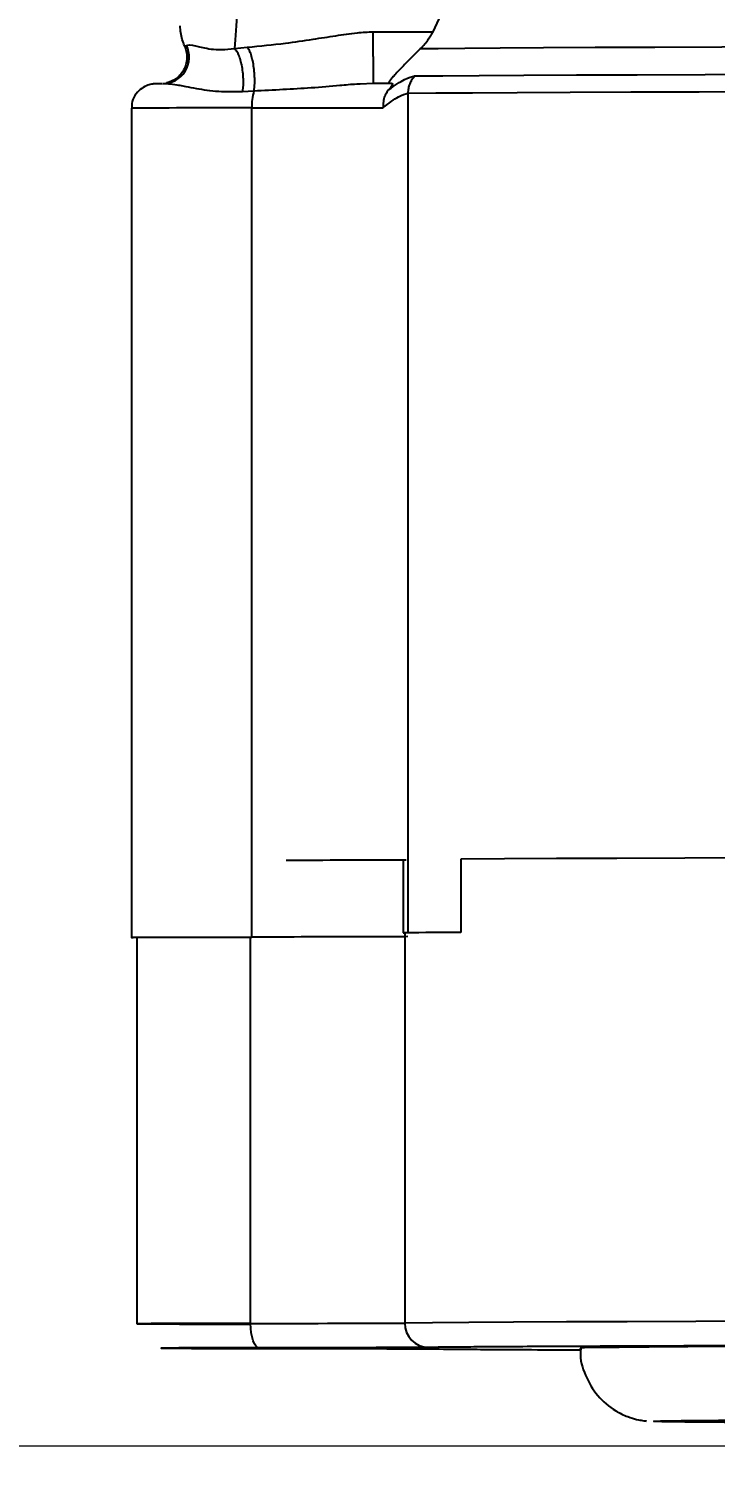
# Model space of a CAD drawing. Header units: millimetres. Extents: x 5659 to 7608, y 3628 to 5007.
# Drawn here: x 6385.6 to 6413.8, y 3765.9 to 3825.2 of the extents above; entities that cross this region are included whole.
import ezdxf

# ---------------------------------------------------------------- set-up
doc = ezdxf.new("R2010")
doc.units = ezdxf.units.MM
doc.layers.add('AM_5', color=3, linetype='Continuous', lineweight=25)
doc.styles.add('SLDTEXTSTYLE1', font='txt.shx', dxfattribs={"width": 0.7, "bigfont": 'gbcbig.shx'})
doc.dimstyles.new('SLDDIMSTYLE12$0', dxfattribs={"dimtxt": 12, "dimasz": 10, "dimexe": 0, "dimexo": 0.0625, "dimgap": 0.875, "dimtad": 1, "dimdec": 1, "dimlfac": 1.8, "dimrnd": 1e-09, "dimzin": 12, "dimdsep": 46, "dimtxsty": 'SLDTEXTSTYLE1', "dimcen": 0.09, "dimdle": 8.16, "dimclrd": 3, "dimclre": 3, "dimadec": 0, "dimazin": 3, "dimtfac": 1, "dimtdec": 1, "dimtofl": 0, "dimtmove": 0, "dimatfit": 3, "dimfxl": 0, "dimfrac": 2, "dimtolj": 1, "dimlwd": 5, "dimlwe": 5, "dimarcsym": 0})

# ---------------------------------------------------------------- blocks, each defined once
blk = doc.blocks.new('*D74')
at = {"layer": 'AM_5', "color": 3, "lineweight": 5, "transparency": 16777216}
blk.add_line((6435.562, 4008.715), (6285.223, 4008.715), dxfattribs=at)
at = {"layer": 'AM_5', "color": 3, "linetype": 'Continuous', "lineweight": 5, "transparency": 16777216}
for p, q in [((6285.223, 3998.715), (6285.223, 3777.089)), ((6414.855, 3767.089), (6285.223, 3767.089))]:
    blk.add_line(p, q, dxfattribs=at)
at = {"layer": 'AM_5', "color": 3, "transparency": 16777216}
for points in [[(6283.556, 3998.715), (6286.889, 3998.715), (6285.223, 4008.715)], [(6283.556, 3777.089), (6286.889, 3777.089), (6285.223, 3767.089)]]:
    blk.add_solid(points, dxfattribs=at)
at = {"layer": 'Defpoints', "color": 0, "transparency": 16777216}
for p in [(6435.624, 4008.715), (6285.223, 3767.089), (6414.917, 3767.089)]:
    blk.add_point(p, dxfattribs=at)
at = {"layer": 'AM_5', "color": 0, "transparency": 16777216, "insert": (6278.348, 3841.002), "char_height": 12, "attachment_point": 5, "rotation": 90, "style": 'SLDTEXTSTYLE1'}
blk.add_mtext('\\A1;245', dxfattribs=at)
blk = doc.blocks.new('*D75')
at = {"layer": 'AM_5', "color": 3, "lineweight": 5, "transparency": 16777216}
blk.add_line((6414.823, 3767.089), (6285.37, 3767.089), dxfattribs=at)
at = {"layer": 'AM_5', "color": 3, "linetype": 'Continuous', "lineweight": 5, "transparency": 16777216}
for p, q in [((6285.37, 3757.089), (6285.37, 3732.017)), ((6413.928, 3722.017), (6285.37, 3722.017))]:
    blk.add_line(p, q, dxfattribs=at)
at = {"layer": 'AM_5', "color": 3, "transparency": 16777216}
for points in [[(6283.703, 3757.089), (6287.036, 3757.089), (6285.37, 3767.089)], [(6283.703, 3732.017), (6287.036, 3732.017), (6285.37, 3722.017)]]:
    blk.add_solid(points, dxfattribs=at)
at = {"layer": 'Defpoints', "color": 0, "transparency": 16777216}
for p in [(6414.885, 3767.089), (6285.37, 3722.017), (6413.99, 3722.017)]:
    blk.add_point(p, dxfattribs=at)
at = {"layer": 'AM_5', "color": 0, "transparency": 16777216, "insert": (6278.495, 3744.553), "char_height": 12, "attachment_point": 5, "rotation": 90, "style": 'SLDTEXTSTYLE1'}
blk.add_mtext('\\A1;45', dxfattribs=at)

msp = doc.modelspace()

# ---------------------------------------------------------------- linework, layer by layer
at = {"color": 7, "linetype": 'Continuous', "lineweight": 25}
for p, q in [((6402.233, 3825.085), (6402.561, 3825.8)), ((6399.772, 3825.085), (6402.233, 3825.085)), ((6392.032, 3824.505), (6392.112, 3824.528)), ((6394.078, 3824.404), (6394.606, 3824.453)), ((6401.705, 3824.381), (6401.384, 3824.066)), ((6391.378, 3822.983), (6391.266, 3822.958)), ((6399.772, 3822.969), (6399.242, 3822.942)), ((6399.772, 3823.042), (6399.772, 3822.969)), ((6400.524, 3822.971), (6399.772, 3822.969)), ((6394.88, 3822.65), (6394.412, 3822.625)), ((6401.198, 3822.566), (6401.198, 3788.139)), ((6389.851, 3821.949), (6389.851, 3787.949)), ((6394.787, 3787.964), (6394.787, 3821.964)), ((6401.008, 3791.137), (6401.008, 3788.137)), ((6401.008, 3791.137), (6401.132, 3791.137)), ((6403.365, 3791.157), (6403.365, 3788.157)), ((6401.065, 3788.137), (6401.065, 3772.137)), ((6390.074, 3787.949), (6390.074, 3772.107)), ((6394.742, 3772.121), (6394.742, 3787.964)), ((6411.274, 3768.107), (6411.329, 3768.109))]:
    msp.add_line(p, q, dxfattribs=at)
at = {"color": 7, "linetype": 'Continuous', "lineweight": 25, "flags": 128}
for points in [[(6399.772, 3824.066), (6399.772, 3824.228), (6399.772, 3824.387), (6399.772, 3824.538), (6399.772, 3824.679), (6399.772, 3824.807), (6399.772, 3824.919), (6399.772, 3825.013), (6399.772, 3825.085)], [(6465.795, 3824.528), (6460.601, 3824.526), (6455.495, 3824.523), (6450.501, 3824.519), (6445.641, 3824.514), (6440.937, 3824.509), (6436.411, 3824.503), (6432.084, 3824.496), (6427.976, 3824.489), (6424.104, 3824.481), (6420.488, 3824.473), (6417.143, 3824.464), (6414.085, 3824.455), (6411.328, 3824.445), (6408.884, 3824.435), (6406.765, 3824.425), (6404.98, 3824.414), (6403.538, 3824.403), (6402.444, 3824.392), (6401.705, 3824.381)], [(6401.486, 3823.273), (6402.634, 3823.284), (6404.127, 3823.295), (6405.958, 3823.305), (6408.12, 3823.316), (6410.601, 3823.326), (6413.392, 3823.336), (6416.48, 3823.345), (6419.851, 3823.354), (6423.49, 3823.362), (6427.381, 3823.37), (6431.506, 3823.377), (6435.848, 3823.384), (6440.385, 3823.39), (6445.099, 3823.395), (6449.969, 3823.4), (6454.972, 3823.403), (6460.086, 3823.407), (6465.288, 3823.409)], [(6401.198, 3822.566), (6402.35, 3822.577), (6403.849, 3822.588), (6405.687, 3822.599), (6407.856, 3822.609), (6410.347, 3822.619), (6413.148, 3822.629), (6416.247, 3822.638), (6419.631, 3822.647), (6423.283, 3822.655), (6427.188, 3822.663), (6431.329, 3822.67), (6435.686, 3822.677), (6440.24, 3822.683), (6444.972, 3822.688), (6449.859, 3822.693), (6454.88, 3822.697), (6460.013, 3822.7), (6465.234, 3822.703)], [(6465.462, 3791.275), (6460.136, 3791.272), (6454.902, 3791.269), (6449.783, 3791.265), (6444.803, 3791.26), (6439.985, 3791.255), (6435.352, 3791.249), (6430.926, 3791.242), (6426.726, 3791.235), (6422.772, 3791.227), (6419.082, 3791.218), (6415.675, 3791.209), (6412.564, 3791.199), (6409.766, 3791.189), (6407.293, 3791.179), (6405.156, 3791.168), (6403.365, 3791.157)], [(6395.094, 3771.119), (6395.025, 3771.139), (6394.959, 3771.196), (6394.899, 3771.289), (6394.845, 3771.413), (6394.802, 3771.565), (6394.769, 3771.738), (6394.749, 3771.926), (6394.742, 3772.121)], [(6465.462, 3772.275), (6460.202, 3772.272), (6455.032, 3772.269), (6449.973, 3772.265), (6445.049, 3772.261), (6440.282, 3772.255), (6435.694, 3772.249), (6431.306, 3772.243), (6427.137, 3772.235), (6423.206, 3772.228), (6419.53, 3772.219), (6416.128, 3772.21), (6413.013, 3772.201), (6410.201, 3772.191), (6407.703, 3772.181), (6405.532, 3772.17), (6403.696, 3772.16), (6402.205, 3772.148), (6401.065, 3772.137)], [(6402.474, 3771.107), (6402.297, 3771.104), (6401.777, 3771.101), (6400.951, 3771.099), (6399.874, 3771.097), (6398.62, 3771.096), (6397.274, 3771.096), (6395.928, 3771.096), (6394.674, 3771.097), (6393.597, 3771.099), (6392.771, 3771.101), (6392.251, 3771.104), (6392.074, 3771.107), (6392.251, 3771.11), (6392.771, 3771.112), (6393.597, 3771.114), (6394.674, 3771.116), (6395.928, 3771.117), (6397.274, 3771.118), (6398.62, 3771.117), (6399.874, 3771.116), (6400.951, 3771.114), (6401.777, 3771.112), (6402.297, 3771.11), (6402.474, 3771.107)], [(6395.094, 3771.094), (6395.025, 3771.113), (6395.019, 3771.117)], [(6402.049, 3771.076), (6401.857, 3771.096), (6401.788, 3771.112)], [(6463.513, 3771.255), (6458.642, 3771.253), (6453.876, 3771.249), (6449.24, 3771.245), (6444.755, 3771.24), (6440.445, 3771.234), (6436.331, 3771.228), (6432.434, 3771.221), (6428.772, 3771.214), (6425.364, 3771.206), (6422.228, 3771.197), (6419.378, 3771.188), (6416.829, 3771.179), (6414.593, 3771.169), (6412.683, 3771.159), (6411.106, 3771.149), (6409.872, 3771.139), (6408.986, 3771.128), (6408.452, 3771.117), (6408.274, 3771.107), (6408.274, 3771.107)]]:
    msp.add_lwpolyline(points, dxfattribs=at)
at = {"color": 7, "linetype": 'Continuous', "lineweight": 25}
for centre, radius, start, end in [((6391.12, 3824.052), 1.1, 270.09999, 25.63662), ((6397.1, 3821.998), 2.314, 163.65187, 180.85663), ((6393.704, 3368.181), 453.784, 89.86336, 90.48649), ((6393.967, 5720.325), 1898.362, 270.024744, 270.187646), ((6396.296, 4578.007), 786.885, 269.993192, 270.343129), ((6400.67, 3821.874), 33.739, 270.57375, 270.66978), ((6406.556, 3290.523), 497.644, 90.36744, 90.63226), ((6393.737, 3341.692), 430.43, 89.86614, 90.48756), ((6393.96, 4274.837), 502.745, 269.55713, 270.08916), ((6395.235, 4814.459), 1042.338, 269.972937, 270.320473), ((6402.057, 3772.129), 0.992, 179.54189, 269.50442)]:
    msp.add_arc(centre, radius, start, end, dxfattribs=at)
for points, knots in [([(6394.596, 3846.53), (6394.595, 3845.339), (6394.591, 3842.935), (6394.566, 3839.786), (6394.534, 3837.107), (6394.498, 3834.884), (6394.45, 3832.573), (6394.385, 3830.198), (6394.299, 3827.867), (6394.197, 3825.794), (6394.119, 3824.878), (6394.078, 3824.404)], [0, 0, 0, 0, 0.121733, 0.245653, 0.329531, 0.414385, 0.500215, 0.61122, 0.731521, 0.861116, 1, 1, 1, 1]), ([(6392.032, 3824.505), (6391.967, 3824.68), (6391.866, 3824.949), (6391.855, 3825.235), (6391.851, 3825.335)], [0, 0, 0, 0, 0.649785, 1, 1, 1, 1]), ([(6394.606, 3824.453), (6395.131, 3824.504), (6396.048, 3824.594), (6397.239, 3824.77), (6398.212, 3824.921), (6399.022, 3825.05), (6399.554, 3825.075), (6399.772, 3825.085)], [0, 0, 0, 0, 0.299879, 0.524041, 0.708513, 0.880518, 1, 1, 1, 1]), ([(6401.705, 3824.381), (6401.77, 3824.448), (6401.901, 3824.585), (6402.046, 3824.787), (6402.159, 3824.966), (6402.208, 3825.045), (6402.233, 3825.085)], [0, 0, 0, 0, 0.257441, 0.516937, 0.75032, 1, 1, 1, 1]), ([(6392.032, 3824.505), (6392.066, 3824.412), (6392.125, 3824.251), (6392.138, 3823.982), (6392.093, 3823.715), (6391.973, 3823.458), (6391.791, 3823.24), (6391.568, 3823.066), (6391.38, 3823.017), (6391.288, 3822.993)], [0, 0, 0, 0, 0.152916, 0.265704, 0.414004, 0.570286, 0.70005, 0.853997, 1, 1, 1, 1]), ([(6392.112, 3824.528), (6392.176, 3824.546), (6392.27, 3824.573), (6392.944, 3824.388), (6393.531, 3824.341), (6393.899, 3824.383), (6394.078, 3824.404)], [0, 0, 0, 0, 0.528089, 0.775708, 0.891023, 1, 1, 1, 1]), ([(6394.412, 3822.625), (6394.423, 3822.689), (6394.444, 3822.824), (6394.451, 3823.077), (6394.436, 3823.362), (6394.394, 3823.658), (6394.329, 3823.931), (6394.249, 3824.154), (6394.163, 3824.316), (6394.106, 3824.376), (6394.078, 3824.404)], [0, 0, 0, 0, 0.111182, 0.233505, 0.364552, 0.500409, 0.6362, 0.767065, 0.889124, 1, 1, 1, 1]), ([(6394.88, 3822.65), (6394.889, 3822.713), (6394.907, 3822.846), (6394.915, 3823.097), (6394.903, 3823.385), (6394.869, 3823.685), (6394.815, 3823.965), (6394.749, 3824.194), (6394.677, 3824.362), (6394.629, 3824.424), (6394.606, 3824.453)], [0, 0, 0, 0, 0.11075, 0.232867, 0.363941, 0.5, 0.636059, 0.767133, 0.88925, 1, 1, 1, 1]), ([(6399.772, 3824.066), (6399.772, 3823.922), (6399.772, 3823.632), (6399.772, 3823.279), (6399.772, 3823.073), (6399.772, 3823.045), (6399.772, 3823.042)], [0, 0, 0, 0, 0.320589, 0.641179, 0.961768, 1, 1, 1, 1]), ([(6401.384, 3824.066), (6401.24, 3823.922), (6400.969, 3823.649), (6400.675, 3823.335), (6400.509, 3823.146), (6400.429, 3823.045), (6400.386, 3822.98), (6400.395, 3822.972), (6400.4, 3822.969)], [0, 0, 0, 0, 0.296371, 0.561408, 0.679693, 0.791742, 0.896327, 1, 1, 1, 1]), ([(6391.103, 3822.952), (6391.068, 3822.952), (6390.947, 3822.951), (6390.887, 3822.951), (6390.833, 3822.949), (6390.796, 3822.948), (6390.735, 3822.943), (6390.632, 3822.928), (6390.439, 3822.873), (6390.194, 3822.726), (6389.98, 3822.472), (6389.857, 3822.194), (6389.865, 3822.013), (6389.868, 3821.949)], [0, 0, 0, 0, 0.0976557, 0.3295234, 0.452296, 0.509732, 0.5315764, 0.5558632, 0.6229708, 0.7197137, 0.8268133, 0.9390365, 1, 1, 1, 1]), ([(6394.412, 3822.625), (6394.075, 3822.619), (6393.363, 3822.608), (6392.608, 3822.731), (6392.131, 3822.824), (6391.883, 3822.872), (6391.474, 3822.945), (6391.287, 3822.949), (6391.122, 3822.953)], [0, 0, 0, 0, 0.184208, 0.388471, 0.517104, 0.601053, 0.648132, 1, 1, 1, 1]), ([(6399.242, 3822.942), (6399.195, 3822.94), (6398.904, 3822.926), (6398.258, 3822.861), (6396.901, 3822.752), (6395.676, 3822.69), (6394.88, 3822.65)], [0, 0, 0, 0, 0.032468, 0.200671, 0.480525, 1, 1, 1, 1]), ([(6400.421, 3822.72), (6400.653, 3822.878), (6401.115, 3823.194), (6401.363, 3823.247), (6401.486, 3823.273)], [0, 0, 0, 0, 0.500652, 1, 1, 1, 1]), ([(6400.524, 3822.971), (6400.547, 3822.965), (6400.579, 3822.957), (6400.541, 3822.871), (6400.49, 3822.798), (6400.443, 3822.745), (6400.421, 3822.72)], [0, 0, 0, 0, 0.546902, 0.785535, 0.902249, 1, 1, 1, 1]), ([(6400.421, 3822.72), (6400.383, 3822.673), (6400.303, 3822.573), (6400.221, 3822.381), (6400.178, 3822.177), (6400.182, 3822.036), (6400.184, 3821.974)], [0, 0, 0, 0, 0.239149, 0.497163, 0.778524, 1, 1, 1, 1]), ([(6400.184, 3821.974), (6400.409, 3822.146), (6400.849, 3822.481), (6401.084, 3822.538), (6401.198, 3822.566)], [0, 0, 0, 0, 0.51151, 1, 1, 1, 1]), ([(6390.074, 3787.946), (6389.975, 3787.947), (6389.721, 3787.949), (6390.103, 3787.954), (6391.11, 3787.958), (6392.705, 3787.962), (6394.093, 3787.963), (6394.787, 3787.964)], [0, 0, 0, 0, 0.138213, 0.35366, 0.569106, 0.784553, 1, 1, 1, 1]), ([(6395.094, 3771.119), (6394.54, 3771.118), (6393.407, 3771.117), (6392.097, 3771.114), (6391.26, 3771.111), (6390.983, 3771.107), (6391.26, 3771.103), (6392.097, 3771.099), (6393.407, 3771.096), (6394.54, 3771.095), (6395.094, 3771.094)], [0, 0, 0, 0, 0.122089, 0.25, 0.377911, 0.5, 0.622089, 0.75, 0.877911, 1, 1, 1, 1]), ([(6402.049, 3771.137), (6401.815, 3771.135), (6401.34, 3771.131), (6399.755, 3771.126), (6397.663, 3771.122), (6395.941, 3771.12), (6395.094, 3771.119)], [0, 0, 0, 0, 0.245796, 0.5, 0.754204, 1, 1, 1, 1]), ([(6395.094, 3771.094), (6395.941, 3771.093), (6397.663, 3771.092), (6399.755, 3771.087), (6401.34, 3771.082), (6401.815, 3771.078), (6402.049, 3771.076)], [0, 0, 0, 0, 0.245796, 0.5, 0.754204, 1, 1, 1, 1]), ([(6465.64, 3771.273), (6463.145, 3771.272), (6458.107, 3771.269), (6450.73, 3771.264), (6443.488, 3771.257), (6436.509, 3771.248), (6429.906, 3771.238), (6423.812, 3771.226), (6418.32, 3771.213), (6413.508, 3771.199), (6409.446, 3771.184), (6406.176, 3771.169), (6403.637, 3771.153), (6402.575, 3771.142), (6402.049, 3771.137)], [0, 0, 0, 0, 0.079959, 0.161371, 0.244142, 0.328893, 0.414217, 0.5, 0.585778, 0.671102, 0.755858, 0.838624, 0.920039, 1, 1, 1, 1]), ([(6402.049, 3771.076), (6402.581, 3771.071), (6403.654, 3771.06), (6405.789, 3771.047), (6407.593, 3771.038), (6408.288, 3771.035)], [0, 0, 0, 0, 0.376395, 0.759633, 1, 1, 1, 1]), ([(6408.295, 3771.104), (6408.289, 3771.052), (6408.24, 3770.678), (6408.455, 3769.976), (6408.943, 3769.128), (6409.599, 3768.578), (6410.186, 3768.296), (6410.597, 3768.177), (6410.882, 3768.129), (6410.952, 3768.123), (6410.994, 3768.119)], [0, 0, 0, 0, 0.030661, 0.221524, 0.412563, 0.604262, 0.714262, 0.802035, 0.882755, 1, 1, 1, 1]), ([(6414.579, 3768.062), (6414.36, 3768.063), (6413.405, 3768.069), (6412.375, 3768.08), (6411.432, 3768.093), (6411.327, 3768.102), (6411.274, 3768.107)], [0, 0, 0, 0, 0.093549, 0.407564, 0.703776, 1, 1, 1, 1]), ([(6411.329, 3768.109), (6411.376, 3768.113), (6411.483, 3768.121), (6412.353, 3768.134), (6413.834, 3768.147), (6416.009, 3768.161), (6418.839, 3768.174), (6422.353, 3768.187), (6426.507, 3768.199), (6431.251, 3768.21), (6436.512, 3768.221), (6442.204, 3768.229), (6448.227, 3768.237), (6454.45, 3768.243), (6460.815, 3768.248), (6467.168, 3768.251), (6473.507, 3768.253), (6479.774, 3768.253), (6486.041, 3768.253), (6492.38, 3768.251), (6498.733, 3768.248), (6505.098, 3768.243), (6511.321, 3768.237), (6517.344, 3768.229), (6523.036, 3768.221), (6528.297, 3768.21), (6533.041, 3768.199), (6537.195, 3768.187), (6540.709, 3768.174), (6543.539, 3768.161), (6545.715, 3768.147), (6547.196, 3768.134), (6548.067, 3768.121), (6548.174, 3768.113), (6548.222, 3768.109)], [0, 0, 0, 0, 0.023828, 0.053273, 0.084485, 0.115699, 0.147957, 0.180726, 0.213842, 0.247136, 0.28043, 0.313546, 0.346314, 0.378573, 0.409785, 0.440999, 0.470442, 0.499888, 0.529332, 0.558778, 0.58999, 0.621203, 0.653462, 0.68623, 0.719347, 0.752641, 0.785934, 0.819051, 0.851819, 0.884078, 0.915289, 0.946503, 0.975948, 1, 1, 1, 1])]:
    msp.add_open_spline(points, degree=3, knots=knots, dxfattribs=at)
for points in [[(6401.486, 3823.273), (6401.443, 3823.224), (6401.357, 3823.126), (6401.268, 3822.951), (6401.209, 3822.762), (6401.202, 3822.631), (6401.198, 3822.566)], [(6401.198, 3787.98), (6400.976, 3787.978), (6400.533, 3787.975), (6399.073, 3787.97), (6397.16, 3787.966), (6395.578, 3787.965), (6394.787, 3787.964)]]:
    msp.add_open_spline(points, degree=3, dxfattribs=at)

# ---------------------------------------------------------------- dimensions: what is measured, and where the dimension line sits
at = {"layer": 'AM_5'}
dim = msp.add_linear_dim(base=(6285.223, 3767.089), p1=(6435.624, 4008.715), p2=(6414.917, 3767.089), angle=90, text='245', dimstyle='SLDDIMSTYLE12$0', override={"dimlfac": 1}, dxfattribs=at)
dim.commit()
dim.dimension.update_dxf_attribs({"geometry": '*D74', "text_midpoint": (6285.223, 3841.002), "dimtype": 160})
dim = msp.add_linear_dim(base=(6285.37, 3722.017), p1=(6414.885, 3767.089), p2=(6413.99, 3722.017), angle=90, text='45', dimstyle='SLDDIMSTYLE12$0', override={"dimlfac": 1, "dimpost": ''}, dxfattribs=at)
dim.commit()
dim.dimension.update_dxf_attribs({"geometry": '*D75', "text_midpoint": (6278.495, 3744.553)})

doc.saveas('drawing.dxf')
